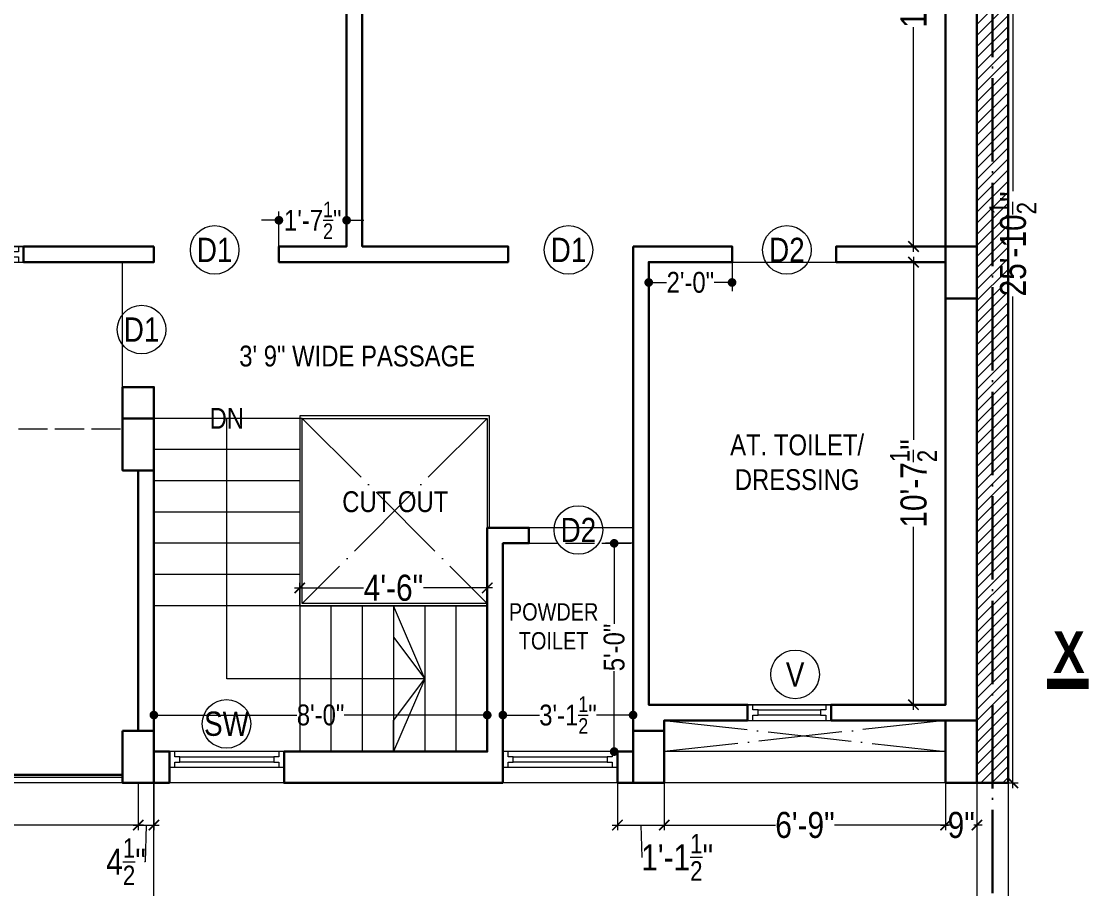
# Model space of a CAD drawing. Header units: millimetres. Extents: x 56222 to 162971, y -175692 to -121287.
# Drawn here: x 157058.3 to 157365.7, y -172642.1 to -172392.3 of the extents above; entities that cross this region are included whole.
import ezdxf

# ---------------------------------------------------------------- set-up
doc = ezdxf.new("R2010")
doc.units = ezdxf.units.MM
doc.header["$MEASUREMENT"] = 0
doc.header["$PDMODE"] = 35
doc.linetypes.add('ACAD_ISO02W100', pattern=[15, 12, -3])
doc.linetypes.add('ACAD_ISO04W100', pattern=[30, 24, -3, 0, -3])
doc.layers.get('Defpoints').update_dxf_attribs({"color": 220})
for name, color, linetype, lineweight in [('COLUMN', 1, 'Continuous', 30), ('FIRST FLOOR', 7, 'Continuous', 9), ('FIRST FLOOR ( DIM )', 250, 'Continuous', 9), ('FIRST FLOOR ( TEXT )', 7, 'Continuous', 9), ('FIRST FLOOR_( D - W & RAILING )', 251, 'Continuous', 9), ('FIRST FLOOR_( STAIR )', 251, 'Continuous', 9), ('GROUND FLOOR', 7, 'Continuous', 9), ('GROUND FLOOR  ( HATCH )', 251, 'Continuous', 9), ('GROUND FLOOR ( DW_RAIL )', 7, 'Continuous', 9), ('SECOND FLOOR', 7, 'Continuous', 9), ('SECOND FLOOR  ( PLINE )', 251, 'Continuous', 30), ('SECOND FLOOR ( DIM )', 7, 'Continuous', 9), ('SECOND FLOOR ( DW_RAIL )', 7, 'Continuous', 9), ('SECOND FLOOR ( PLine )', 7, 'Continuous', 30), ('SECOND FLOOR ( TEXT )', 7, 'Continuous', 9), ('SECTION', 7, 'Continuous', 9), ('X_PLOT', 1, 'Continuous', 9)]:
    doc.layers.add(name, color=color, linetype=linetype, lineweight=lineweight)
doc.styles.add('Cn BT~6', font='swissc.ttf', dxfattribs={"height": 6})
doc.styles.add("Cn_BT_0'-0", font='swissc.ttf')
doc.styles.add('Cn_BT_7', font='swissc.ttf', dxfattribs={"height": 7})
doc.styles.add('Cn_BT_7½', font='swissc.ttf', dxfattribs={"height": 7.5})
doc.styles.add('KATHA', font='swissc.ttf')
doc.dimstyles.new('Cn BT~6', dxfattribs={"dimtxt": 0.18, "dimasz": 2.5, "dimexe": 2.5, "dimexo": 0, "dimgap": 0.09, "dimtad": 0, "dimdec": 3, "dimzin": 3, "dimdsep": 46, "dimlunit": 4, "dimtxsty": 'Cn BT~6', "dimblk": 'DOT', "dimcen": 0.09, "dimdle": 2, "dimclrd": 250, "dimclre": 250, "dimclrt": 5, "dimadec": 0, "dimazin": 0, "dimtfac": 0.75, "dimtdec": 3, "dimtofl": 0, "dimtmove": 0, "dimatfit": 3, "dimfxl": 1, "dimtolj": 1, "dimtzin": 0, "dimlwd": 15, "dimlwe": 15, "dimarcsym": 0})
doc.dimstyles.new('Cn_BT_7½', dxfattribs={"dimtxt": 9, "dimasz": 3, "dimexe": 1.5, "dimexo": 0, "dimgap": 0.09, "dimtad": 0, "dimdec": 3, "dimzin": 3, "dimdsep": 46, "dimlunit": 4, "dimtxsty": 'Cn_BT_7½', "dimblk": 'ARCHTICK', "dimcen": 0.09, "dimdle": 1.5, "dimclrd": 251, "dimclre": 251, "dimclrt": 14, "dimadec": 0, "dimazin": 0, "dimtfac": 0.75, "dimtdec": 3, "dimtofl": 0, "dimtmove": 0, "dimatfit": 3, "dimfxl": 0, "dimtolj": 1, "dimtzin": 0, "dimlwd": 15, "dimlwe": 15, "dimarcsym": 0})

# ---------------------------------------------------------------- blocks, each defined once
blk = doc.blocks.new('_ArchTick')
at = {"color": 0, "linetype": 'ByBlock', "const_width": 0.15}
blk.add_lwpolyline([(-0.5, -0.5), (0.5, 0.5)], dxfattribs=at)
blk = doc.blocks.new('*D249')
at = {"layer": 'Defpoints', "color": 0, "transparency": 16777216}
for p in [(157333.47, -172301.12), (157328.97, -172611.62), (157343.86, -172611.62)]:
    blk.add_point(p, dxfattribs=at)
at = {"layer": 'SECOND FLOOR ( DIM )', "color": 251, "lineweight": 15, "transparency": 16777216}
for p, q in [((157343.86, -172299.62), (157343.86, -172441.21)), ((157333.47, -172301.12), (157345.36, -172301.12)), ((157343.86, -172613.12), (157343.86, -172471.52)), ((157328.97, -172611.62), (157345.36, -172611.62))]:
    blk.add_line(p, q, dxfattribs=at)
at = {"layer": 'SECOND FLOOR ( DIM )', "color": 251, "lineweight": 15, "transparency": 16777216, "xscale": 3, "yscale": 3, "zscale": 3}
for p, rotation in [((157343.86, -172301.12), 90), ((157343.86, -172611.62), 270)]:
    blk.add_blockref('_ArchTick', p, dxfattribs=dict(at, rotation=rotation))
at = {"layer": 'SECOND FLOOR ( DIM )', "color": 14, "transparency": 16777216, "insert": (157343.86, -172456.37), "char_height": 7.5, "attachment_point": 5, "rotation": 90, "style": 'Cn_BT_7½'}
blk.add_mtext('\\A1;25\'-10{\\H0.750000x;\\S1/2;}"', dxfattribs=at)
blk = doc.blocks.new('*D248')
at = {"layer": 'Defpoints', "color": 0, "transparency": 16777216}
for p in [(157324.47, -172461.62), (157315.23, -172589.12), (157324.47, -172589.12)]:
    blk.add_point(p, dxfattribs=at)
at = {"layer": 'SECOND FLOOR ( DIM )', "color": 251, "lineweight": 15, "transparency": 16777216}
for p, q in [((157315.23, -172460.12), (157315.23, -172512.83)), ((157324.47, -172461.62), (157313.73, -172461.62)), ((157315.23, -172590.62), (157315.23, -172537.9)), ((157324.47, -172589.12), (157313.73, -172589.12))]:
    blk.add_line(p, q, dxfattribs=at)
at = {"layer": 'SECOND FLOOR ( DIM )', "color": 251, "lineweight": 15, "transparency": 16777216, "xscale": 3, "yscale": 3, "zscale": 3}
for p, rotation in [((157315.23, -172461.62), 90), ((157315.23, -172589.12), 270)]:
    blk.add_blockref('_ArchTick', p, dxfattribs=dict(at, rotation=rotation))
at = {"layer": 'SECOND FLOOR ( DIM )', "color": 14, "transparency": 16777216, "insert": (157315.23, -172525.37), "char_height": 7.5, "attachment_point": 5, "rotation": 90, "style": 'Cn_BT_7½'}
blk.add_mtext('\\A1;10\'-7{\\H0.750000x;\\S1/2;}"', dxfattribs=at)
blk = doc.blocks.new('*D247')
at = {"layer": 'Defpoints', "color": 0, "transparency": 16777216}
for p in [(157324.47, -172305.62), (157315.23, -172457.12), (157324.47, -172457.12)]:
    blk.add_point(p, dxfattribs=at)
at = {"layer": 'SECOND FLOOR ( DIM )', "color": 251, "lineweight": 15, "transparency": 16777216}
for p, q in [((157324.47, -172305.62), (157313.73, -172305.62)), ((157315.23, -172304.12), (157315.23, -172368.83)), ((157315.23, -172458.62), (157315.23, -172393.9)), ((157324.47, -172457.12), (157313.73, -172457.12))]:
    blk.add_line(p, q, dxfattribs=at)
at = {"layer": 'SECOND FLOOR ( DIM )', "color": 251, "lineweight": 15, "transparency": 16777216, "xscale": 3, "yscale": 3, "zscale": 3}
for p, rotation in [((157315.23, -172305.62), 90), ((157315.23, -172457.12), 270)]:
    blk.add_blockref('_ArchTick', p, dxfattribs=dict(at, rotation=rotation))
at = {"layer": 'SECOND FLOOR ( DIM )', "color": 14, "transparency": 16777216, "insert": (157315.23, -172381.37), "char_height": 7.5, "attachment_point": 5, "rotation": 90, "style": 'Cn_BT_7½'}
blk.add_mtext('\\A1;12\'-7{\\H0.750000x;\\S1/2;}"', dxfattribs=at)
blk = doc.blocks.new('_Dot')
at = {"color": 0, "linetype": 'ByBlock', "lineweight": -2}
blk.add_line((-0.5, 0), (-1, 0), dxfattribs=at)
at = {"color": 0, "linetype": 'ByBlock', "const_width": 0.5}
blk.add_lwpolyline([(-0.25, 0, 1), (0.25, 0, 1)], format="xyb", close=True, dxfattribs=at)
blk = doc.blocks.new('*D243')
at = {"layer": 'Defpoints', "color": 0, "transparency": 16777216}
for p in [(157096.47, -172584.62), (157192.47, -172584.62), (157192.47, -172592.09)]:
    blk.add_point(p, dxfattribs=at)
at = {"layer": 'SECOND FLOOR ( DIM )', "color": 250, "lineweight": 15, "transparency": 16777216}
for p, q in [((157096.47, -172584.62), (157096.47, -172594.59)), ((157192.47, -172584.62), (157192.47, -172594.59)), ((157098.97, -172592.09), (157137.63, -172592.09)), ((157189.97, -172592.09), (157151.31, -172592.09))]:
    blk.add_line(p, q, dxfattribs=at)
at = {"layer": 'SECOND FLOOR ( DIM )', "color": 250, "lineweight": 15, "transparency": 16777216, "xscale": 2.5, "yscale": 2.5, "zscale": 2.5, "rotation": 180}
blk.add_blockref('_Dot', (157096.47, -172592.09), dxfattribs=at)
at = {"layer": 'SECOND FLOOR ( DIM )', "color": 250, "lineweight": 15, "transparency": 16777216, "xscale": 2.5, "yscale": 2.5, "zscale": 2.5}
blk.add_blockref('_Dot', (157192.47, -172592.09), dxfattribs=at)
at = {"layer": 'SECOND FLOOR ( DIM )', "color": 5, "transparency": 16777216, "insert": (157144.47, -172592.09), "char_height": 6, "attachment_point": 5, "style": 'Cn BT~6'}
blk.add_mtext('\\A1;8\'-0"', dxfattribs=at)
blk = doc.blocks.new('*D242')
at = {"layer": 'Defpoints', "color": 0, "transparency": 16777216}
for p in [(157192.47, -172555.47), (157138.47, -172560.62), (157192.47, -172560.62)]:
    blk.add_point(p, dxfattribs=at)
at = {"layer": 'SECOND FLOOR ( DIM )', "color": 251, "lineweight": 15, "transparency": 16777216}
for p, q in [((157136.97, -172555.47), (157156.87, -172555.47)), ((157138.47, -172560.62), (157138.47, -172553.97)), ((157193.97, -172555.47), (157174.07, -172555.47)), ((157192.47, -172560.62), (157192.47, -172553.97))]:
    blk.add_line(p, q, dxfattribs=at)
at = {"layer": 'SECOND FLOOR ( DIM )', "color": 251, "lineweight": 15, "transparency": 16777216, "xscale": 3, "yscale": 3, "zscale": 3, "rotation": 180}
blk.add_blockref('_ArchTick', (157138.47, -172555.47), dxfattribs=at)
at = {"layer": 'SECOND FLOOR ( DIM )', "color": 251, "lineweight": 15, "transparency": 16777216, "xscale": 3, "yscale": 3, "zscale": 3}
blk.add_blockref('_ArchTick', (157192.47, -172555.47), dxfattribs=at)
at = {"layer": 'SECOND FLOOR ( DIM )', "color": 14, "transparency": 16777216, "insert": (157165.47, -172555.47), "char_height": 7.5, "attachment_point": 5, "style": 'Cn_BT_7½'}
blk.add_mtext('\\A1;4\'-6"', dxfattribs=at)
blk = doc.blocks.new('*D241')
at = {"layer": 'Defpoints', "color": 0, "transparency": 16777216}
for p in [(156941.97, -172611.62), (157091.97, -172611.62), (157091.97, -172623.79)]:
    blk.add_point(p, dxfattribs=at)
at = {"layer": 'SECOND FLOOR ( DIM )', "color": 251, "lineweight": 15, "transparency": 16777216}
for p, q in [((156941.97, -172611.62), (156941.97, -172625.29)), ((157091.97, -172611.62), (157091.97, -172625.29)), ((156940.47, -172623.79), (157006.11, -172623.79)), ((157093.47, -172623.79), (157027.83, -172623.79))]:
    blk.add_line(p, q, dxfattribs=at)
at = {"layer": 'SECOND FLOOR ( DIM )', "color": 251, "lineweight": 15, "transparency": 16777216, "xscale": 3, "yscale": 3, "zscale": 3, "rotation": 180}
blk.add_blockref('_ArchTick', (156941.97, -172623.79), dxfattribs=at)
at = {"layer": 'SECOND FLOOR ( DIM )', "color": 251, "lineweight": 15, "transparency": 16777216, "xscale": 3, "yscale": 3, "zscale": 3}
blk.add_blockref('_ArchTick', (157091.97, -172623.79), dxfattribs=at)
at = {"layer": 'SECOND FLOOR ( DIM )', "color": 14, "transparency": 16777216, "insert": (157016.97, -172623.79), "char_height": 7.5, "attachment_point": 5, "style": 'Cn_BT_7½'}
blk.add_mtext('\\A1;12\'-6"', dxfattribs=at)
blk = doc.blocks.new('*D240')
at = {"layer": 'Defpoints', "color": 0, "transparency": 16777216}
for p in [(157091.97, -172611.62), (157096.47, -172611.62), (157096.47, -172623.79)]:
    blk.add_point(p, dxfattribs=at)
at = {"layer": 'SECOND FLOOR ( DIM )', "color": 251, "lineweight": 15, "transparency": 16777216}
for p, q in [((157091.97, -172611.62), (157091.97, -172625.29)), ((157096.47, -172611.62), (157096.47, -172625.29)), ((157090.47, -172623.79), (157097.97, -172623.79)), ((157094.22, -172623.79), (157093.99, -172634.34)), ((157093.99, -172634.34), (157093.81, -172634.34))]:
    blk.add_line(p, q, dxfattribs=at)
at = {"layer": 'SECOND FLOOR ( DIM )', "color": 251, "lineweight": 15, "transparency": 16777216, "xscale": 3, "yscale": 3, "zscale": 3, "rotation": 180}
blk.add_blockref('_ArchTick', (157091.97, -172623.79), dxfattribs=at)
at = {"layer": 'SECOND FLOOR ( DIM )', "color": 251, "lineweight": 15, "transparency": 16777216, "xscale": 3, "yscale": 3, "zscale": 3}
blk.add_blockref('_ArchTick', (157096.47, -172623.79), dxfattribs=at)
at = {"layer": 'SECOND FLOOR ( DIM )', "color": 14, "transparency": 16777216, "insert": (157088.45, -172634.34), "char_height": 7.5, "attachment_point": 5, "style": 'Cn_BT_7½'}
blk.add_mtext('\\A1;4{\\H0.750000x;\\S1/2;}"', dxfattribs=at)
blk = doc.blocks.new('*D239')
at = {"layer": 'Defpoints', "color": 0, "transparency": 16777216}
for p in [(157229.97, -172611.62), (157243.47, -172611.62), (157243.47, -172623.79)]:
    blk.add_point(p, dxfattribs=at)
at = {"layer": 'SECOND FLOOR ( DIM )', "color": 251, "lineweight": 15, "transparency": 16777216}
for p, q in [((157229.97, -172611.62), (157229.97, -172625.29)), ((157243.47, -172611.62), (157243.47, -172625.29)), ((157228.47, -172623.79), (157244.97, -172623.79)), ((157236.72, -172623.79), (157236.95, -172633.07)), ((157236.95, -172633.07), (157237.13, -172633.07))]:
    blk.add_line(p, q, dxfattribs=at)
at = {"layer": 'SECOND FLOOR ( DIM )', "color": 251, "lineweight": 15, "transparency": 16777216, "xscale": 3, "yscale": 3, "zscale": 3, "rotation": 180}
blk.add_blockref('_ArchTick', (157229.97, -172623.79), dxfattribs=at)
at = {"layer": 'SECOND FLOOR ( DIM )', "color": 251, "lineweight": 15, "transparency": 16777216, "xscale": 3, "yscale": 3, "zscale": 3}
blk.add_blockref('_ArchTick', (157243.47, -172623.79), dxfattribs=at)
at = {"layer": 'SECOND FLOOR ( DIM )', "color": 14, "transparency": 16777216, "insert": (157247.18, -172633.07), "char_height": 7.5, "attachment_point": 5, "style": 'Cn_BT_7½'}
blk.add_mtext('\\A1;1\'-1{\\H0.750000x;\\S1/2;}"', dxfattribs=at)
blk = doc.blocks.new('*D238')
at = {"layer": 'Defpoints', "color": 0, "transparency": 16777216}
for p in [(157243.47, -172611.62), (157324.47, -172611.62), (157324.47, -172623.79)]:
    blk.add_point(p, dxfattribs=at)
at = {"layer": 'SECOND FLOOR ( DIM )', "color": 251, "lineweight": 15, "transparency": 16777216}
for p, q in [((157243.47, -172611.62), (157243.47, -172625.29)), ((157324.47, -172611.62), (157324.47, -172625.29)), ((157241.97, -172623.79), (157275.45, -172623.79)), ((157325.97, -172623.79), (157292.49, -172623.79))]:
    blk.add_line(p, q, dxfattribs=at)
at = {"layer": 'SECOND FLOOR ( DIM )', "color": 251, "lineweight": 15, "transparency": 16777216, "xscale": 3, "yscale": 3, "zscale": 3, "rotation": 180}
blk.add_blockref('_ArchTick', (157243.47, -172623.79), dxfattribs=at)
at = {"layer": 'SECOND FLOOR ( DIM )', "color": 251, "lineweight": 15, "transparency": 16777216, "xscale": 3, "yscale": 3, "zscale": 3}
blk.add_blockref('_ArchTick', (157324.47, -172623.79), dxfattribs=at)
at = {"layer": 'SECOND FLOOR ( DIM )', "color": 14, "transparency": 16777216, "insert": (157283.97, -172623.79), "char_height": 7.5, "attachment_point": 5, "style": 'Cn_BT_7½'}
blk.add_mtext('\\A1;6\'-9"', dxfattribs=at)
blk = doc.blocks.new('*D237')
at = {"layer": 'Defpoints', "color": 0, "transparency": 16777216}
for p in [(157324.47, -172611.62), (157333.47, -172611.62), (157333.47, -172623.79)]:
    blk.add_point(p, dxfattribs=at)
at = {"layer": 'SECOND FLOOR ( DIM )', "color": 251, "lineweight": 15, "transparency": 16777216}
for p, q in [((157324.47, -172611.62), (157324.47, -172625.29)), ((157333.47, -172611.62), (157333.47, -172625.29)), ((157322.97, -172623.79), (157325.31, -172623.79)), ((157334.97, -172623.79), (157332.62, -172623.79))]:
    blk.add_line(p, q, dxfattribs=at)
at = {"layer": 'SECOND FLOOR ( DIM )', "color": 251, "lineweight": 15, "transparency": 16777216, "xscale": 3, "yscale": 3, "zscale": 3, "rotation": 180}
blk.add_blockref('_ArchTick', (157324.47, -172623.79), dxfattribs=at)
at = {"layer": 'SECOND FLOOR ( DIM )', "color": 251, "lineweight": 15, "transparency": 16777216, "xscale": 3, "yscale": 3, "zscale": 3}
blk.add_blockref('_ArchTick', (157333.47, -172623.79), dxfattribs=at)
at = {"layer": 'SECOND FLOOR ( DIM )', "color": 14, "transparency": 16777216, "insert": (157328.97, -172623.79), "char_height": 7.5, "attachment_point": 5, "style": 'Cn_BT_7½'}
blk.add_mtext('\\A1;9"', dxfattribs=at)
blk = doc.blocks.new('*D235')
at = {"layer": 'Defpoints', "color": 0, "transparency": 16777216}
for p in [(157132.47, -172449.57), (157132.47, -172457.12), (157151.97, -172457.12)]:
    blk.add_point(p, dxfattribs=at)
at = {"layer": 'SECOND FLOOR ( DIM )', "color": 250, "lineweight": 15, "transparency": 16777216}
for p, q in [((157132.47, -172457.12), (157132.47, -172447.07)), ((157151.97, -172457.12), (157151.97, -172447.07)), ((157129.97, -172449.57), (157127.47, -172449.57)), ((157154.47, -172449.57), (157156.97, -172449.57))]:
    blk.add_line(p, q, dxfattribs=at)
at = {"layer": 'SECOND FLOOR ( DIM )', "color": 250, "lineweight": 15, "transparency": 16777216, "xscale": 2.5, "yscale": 2.5, "zscale": 2.5}
blk.add_blockref('_Dot', (157132.47, -172449.57), dxfattribs=at)
at = {"layer": 'SECOND FLOOR ( DIM )', "color": 250, "lineweight": 15, "transparency": 16777216, "xscale": 2.5, "yscale": 2.5, "zscale": 2.5, "rotation": 180}
blk.add_blockref('_Dot', (157151.97, -172449.57), dxfattribs=at)
at = {"layer": 'SECOND FLOOR ( DIM )', "color": 5, "transparency": 16777216, "insert": (157142.22, -172449.57), "char_height": 6, "attachment_point": 5, "style": 'Cn BT~6'}
blk.add_mtext('\\A1;1\'-7{\\H0.750000x;\\S1/2;}"', dxfattribs=at)
blk = doc.blocks.new('*D234')
at = {"layer": 'Defpoints', "color": 0, "transparency": 16777216}
for p in [(157196.97, -172584.62), (157234.47, -172584.62), (157234.47, -172592.09)]:
    blk.add_point(p, dxfattribs=at)
at = {"layer": 'SECOND FLOOR ( DIM )', "color": 250, "lineweight": 15, "transparency": 16777216}
for p, q in [((157196.97, -172584.62), (157196.97, -172594.59)), ((157234.47, -172584.62), (157234.47, -172594.59)), ((157199.47, -172592.09), (157207.52, -172592.09)), ((157231.97, -172592.09), (157223.92, -172592.09))]:
    blk.add_line(p, q, dxfattribs=at)
at = {"layer": 'SECOND FLOOR ( DIM )', "color": 250, "lineweight": 15, "transparency": 16777216, "xscale": 2.5, "yscale": 2.5, "zscale": 2.5, "rotation": 180}
blk.add_blockref('_Dot', (157196.97, -172592.09), dxfattribs=at)
at = {"layer": 'SECOND FLOOR ( DIM )', "color": 250, "lineweight": 15, "transparency": 16777216, "xscale": 2.5, "yscale": 2.5, "zscale": 2.5}
blk.add_blockref('_Dot', (157234.47, -172592.09), dxfattribs=at)
at = {"layer": 'SECOND FLOOR ( DIM )', "color": 5, "transparency": 16777216, "insert": (157215.72, -172592.09), "char_height": 6, "attachment_point": 5, "style": 'Cn BT~6'}
blk.add_mtext('\\A1;3\'-1{\\H0.750000x;\\S1/2;}"', dxfattribs=at)
blk = doc.blocks.new('*D233')
at = {"layer": 'Defpoints', "color": 0, "transparency": 16777216}
for p in [(157229.03, -172542.62), (157234.47, -172542.62), (157234.47, -172602.62)]:
    blk.add_point(p, dxfattribs=at)
at = {"layer": 'SECOND FLOOR ( DIM )', "color": 250, "lineweight": 15, "transparency": 16777216}
for p, q in [((157234.47, -172542.62), (157226.53, -172542.62)), ((157229.03, -172545.12), (157229.03, -172565.77)), ((157229.03, -172600.12), (157229.03, -172579.47)), ((157234.47, -172602.62), (157226.53, -172602.62))]:
    blk.add_line(p, q, dxfattribs=at)
at = {"layer": 'SECOND FLOOR ( DIM )', "color": 250, "lineweight": 15, "transparency": 16777216, "xscale": 2.5, "yscale": 2.5, "zscale": 2.5}
for p, rotation in [((157229.03, -172542.62), 90), ((157229.03, -172602.62), 270)]:
    blk.add_blockref('_Dot', p, dxfattribs=dict(at, rotation=rotation))
at = {"layer": 'SECOND FLOOR ( DIM )', "color": 5, "transparency": 16777216, "insert": (157229.03, -172572.62), "char_height": 6, "attachment_point": 5, "rotation": 90, "style": 'Cn BT~6'}
blk.add_mtext('\\A1;5\'-0"', dxfattribs=at)
blk = doc.blocks.new('*D231')
at = {"layer": 'Defpoints', "color": 0, "transparency": 16777216}
for p in [(157238.97, -172461.62), (157262.97, -172461.62), (157262.97, -172467.48)]:
    blk.add_point(p, dxfattribs=at)
at = {"layer": 'SECOND FLOOR ( DIM )', "color": 250, "lineweight": 15, "transparency": 16777216}
for p, q in [((157238.97, -172461.62), (157238.97, -172469.98)), ((157262.97, -172461.62), (157262.97, -172469.98)), ((157241.47, -172467.48), (157244.14, -172467.48)), ((157260.47, -172467.48), (157257.8, -172467.48))]:
    blk.add_line(p, q, dxfattribs=at)
at = {"layer": 'SECOND FLOOR ( DIM )', "color": 250, "lineweight": 15, "transparency": 16777216, "xscale": 2.5, "yscale": 2.5, "zscale": 2.5, "rotation": 180}
blk.add_blockref('_Dot', (157238.97, -172467.48), dxfattribs=at)
at = {"layer": 'SECOND FLOOR ( DIM )', "color": 250, "lineweight": 15, "transparency": 16777216, "xscale": 2.5, "yscale": 2.5, "zscale": 2.5}
blk.add_blockref('_Dot', (157262.97, -172467.48), dxfattribs=at)
at = {"layer": 'SECOND FLOOR ( DIM )', "color": 5, "transparency": 16777216, "insert": (157250.97, -172467.48), "char_height": 6, "attachment_point": 5, "style": 'Cn BT~6'}
blk.add_mtext('\\A1;2\'-0"', dxfattribs=at)

msp = doc.modelspace()

# ---------------------------------------------------------------- hatches: boundary and pattern name
at = {"layer": 'GROUND FLOOR  ( HATCH )'}
h = msp.add_hatch(dxfattribs=at)
h.set_pattern_fill('ANSI31', color=6, scale=18, style=0)
h.set_pattern_definition([(45, (40801.7837, -9992.4438), (-1.590990258, 1.590990258), [])])
h.paths.add_polyline_path([(157342.46966, -172268.11814), (157333.46967, -172268.11814), (157333.46967, -172611.61815), (157342.46966, -172611.61815)])

# ---------------------------------------------------------------- linework, layer by layer
at = {"layer": 'COLUMN'}
for points in [[(157324.46966, -172457.11814), (157333.46966, -172457.11814), (157333.46966, -172472.11814), (157324.46966, -172472.11814)], [(157087.46967, -172506.61814), (157096.46967, -172506.61814), (157096.46967, -172521.61814), (157087.46967, -172521.61814)], [(157324.46967, -172593.61814), (157333.46967, -172593.61814), (157333.46967, -172611.61814), (157324.46967, -172611.61814)], [(157087.46967, -172596.61814), (157096.46967, -172596.61814), (157096.46967, -172611.61814), (157087.46967, -172611.61814)], [(157234.46967, -172596.61815), (157243.46967, -172596.61815), (157243.46967, -172611.61814), (157234.46967, -172611.61814)]]:
    msp.add_lwpolyline(points, close=True, dxfattribs=at)
at = {"layer": 'FIRST FLOOR', "color": 1}
msp.add_line((157133.96967, -172602.61814), (157133.96967, -172611.61814), dxfattribs=at)
at = {"layer": 'FIRST FLOOR ( DIM )', "color": 1}
msp.add_lwpolyline([(156932.96967, -172301.11814), (156928.46967, -172301.11814), (156928.46967, -172647.61814), (157096.46967, -172647.61814), (157096.46967, -172611.61814)], dxfattribs=at)
at = {"layer": 'FIRST FLOOR ( DIM )', "color": 5}
for centre in [(157113.96903, -172458.10231), (157215.87769, -172458.10231), (157278.76184, -172458.10231), (157092.92708, -172481.05285), (157218.72131, -172538.78719), (157281.14277, -172580.37337), (157117.38679, -172594.62806)]:
    msp.add_circle(centre, 7, dxfattribs=at)
at = {"layer": 'FIRST FLOOR_( D - W & RAILING )', "color": 32}
msp.add_lwpolyline([(156941.96967, -172610.11814), (156941.96967, -172609.11814), (157087.46967, -172609.11814), (157087.46967, -172610.11814), (156941.96967, -172610.11814), (156941.96967, -172609.41814), (157087.46967, -172609.41814), (157087.46967, -172610.11814)], close=True, dxfattribs=at)
at = {"layer": 'FIRST FLOOR_( STAIR )'}
for p, q in [((157138.46967, -172506.61814), (157096.46967, -172506.61814)), ((157138.46967, -172506.61814), (157138.46967, -172602.61814)), ((157138.46967, -172515.61814), (157096.46967, -172515.61814)), ((157138.46967, -172524.61814), (157096.46967, -172524.61814)), ((157138.46967, -172533.61814), (157096.46967, -172533.61814)), ((157138.46967, -172542.61814), (157096.46967, -172542.61814)), ((157138.46967, -172551.61814), (157096.46967, -172551.61814)), ((157192.46967, -172560.61814), (157096.46967, -172560.61814)), ((157147.46967, -172560.61814), (157147.46967, -172602.61814)), ((157156.46967, -172560.61814), (157156.46967, -172602.61814)), ((157165.46967, -172560.61814), (157165.46967, -172602.61814)), ((157174.46967, -172560.61814), (157174.46967, -172602.61814)), ((157183.46967, -172560.61814), (157183.46967, -172602.61814))]:
    msp.add_line(p, q, dxfattribs=at)
msp.add_lwpolyline([(157174.46967, -172581.61814), (157165.46967, -172560.61814), (157165.46967, -172569.61814), (157174.46967, -172581.61814), (157165.46967, -172602.61814), (157165.46967, -172593.61814), (157174.46967, -172581.61814), (157117.46967, -172581.61814), (157117.46967, -172506.61814)], dxfattribs=at)
at = {"layer": 'GROUND FLOOR'}
for p, q in [((157333.46966, -172228.06928), (157333.46966, -172749.00209)), ((157342.46967, -172228.06928), (157342.46967, -172749.00209)), ((157267.46967, -172589.11814), (157267.46967, -172593.61814)), ((157291.46967, -172589.11814), (157291.46967, -172593.61814))]:
    msp.add_line(p, q, dxfattribs=at)
at = {"layer": 'GROUND FLOOR', "color": 1, "linetype": 'ACAD_ISO04W100'}
msp.add_line((157337.96967, -172228.06928), (157337.96967, -172611.61814), dxfattribs=at)
at = {"layer": 'GROUND FLOOR', "color": 6, "lineweight": 30}
msp.add_lwpolyline([(157342.46966, -172268.11814), (157333.46967, -172268.11814), (157333.46967, -172611.61815), (157342.46966, -172611.61815)], close=True, dxfattribs=at)
at = {"layer": 'GROUND FLOOR ( DW_RAIL )'}
for points in [[(157291.46967, -172589.11814), (157289.96967, -172589.11814), (157289.96967, -172590.61814), (157288.46967, -172590.61814), (157288.46967, -172592.11814), (157270.46967, -172592.11814), (157270.46967, -172590.61814), (157268.96967, -172590.61814), (157268.96967, -172589.11814), (157267.46967, -172589.11814), (157267.46967, -172593.61814), (157268.96967, -172593.61814), (157268.96967, -172592.11814), (157270.46967, -172592.11814), (157270.46967, -172590.61814), (157288.46967, -172590.61814), (157288.46967, -172592.11814), (157289.96967, -172592.11814), (157289.96967, -172593.61814), (157291.46967, -172593.61814), (157291.46967, -172589.11814), (157267.46967, -172589.11814), (157267.46967, -172593.61814), (157291.46967, -172593.61814)], [(157133.96967, -172602.61814), (157132.46967, -172602.61814), (157132.46967, -172604.11814), (157130.96967, -172604.11814), (157130.96967, -172605.61814), (157103.96967, -172605.61814), (157103.96967, -172604.11814), (157102.46967, -172604.11814), (157102.46967, -172602.61814), (157100.96967, -172602.61814), (157100.96967, -172607.11814), (157102.46967, -172607.11814), (157102.46967, -172605.61814), (157103.96967, -172605.61814), (157103.96967, -172604.11814), (157130.96967, -172604.11814), (157130.96967, -172605.61814), (157132.46967, -172605.61814), (157132.46967, -172607.11814), (157133.96967, -172607.11814), (157133.96967, -172602.61814), (157100.96967, -172602.61814), (157100.96967, -172607.11814), (157133.96967, -172607.11814)], [(157229.96967, -172602.61814), (157228.46967, -172602.61814), (157228.46967, -172604.11814), (157226.96967, -172604.11814), (157226.96967, -172605.61814), (157199.96967, -172605.61814), (157199.96967, -172604.11814), (157198.46967, -172604.11814), (157198.46967, -172602.61814), (157196.96967, -172602.61814), (157196.96967, -172607.11814), (157198.46967, -172607.11814), (157198.46967, -172605.61814), (157199.96967, -172605.61814), (157199.96967, -172604.11814), (157226.96967, -172604.11814), (157226.96967, -172605.61814), (157228.46967, -172605.61814), (157228.46967, -172607.11814), (157229.96967, -172607.11814), (157229.96967, -172602.61814), (157196.96967, -172602.61814), (157196.96967, -172607.11814), (157229.96967, -172607.11814)]]:
    msp.add_lwpolyline(points, close=True, dxfattribs=at)
at = {"layer": 'SECOND FLOOR'}
for p, q in [((157151.96967, -172305.61814), (157151.96967, -172457.11814)), ((157156.46967, -172457.11814), (157156.46967, -172305.61814)), ((157324.46967, -172305.61814), (157324.46967, -172457.11814)), ((156941.96967, -172457.11814), (157096.46967, -172457.11814)), ((157058.96967, -172461.61814), (157058.96967, -172457.11814)), ((157096.46967, -172461.61814), (157096.46967, -172457.11814)), ((157096.46967, -172457.11814), (157096.46967, -172461.61814)), ((157132.46967, -172457.11814), (157132.46967, -172461.61814)), ((157132.46967, -172457.11814), (157151.96967, -172457.11814)), ((157156.46967, -172457.11814), (157198.46967, -172457.11814)), ((157198.46967, -172457.11814), (157198.46967, -172461.61814)), ((157234.46967, -172457.11814), (157234.46967, -172611.61814)), ((157234.46967, -172457.11814), (157262.96967, -172457.11814)), ((157262.96967, -172457.11814), (157262.96967, -172461.61814)), ((157292.96967, -172457.11814), (157324.46967, -172457.11814)), ((157292.96967, -172457.11814), (157292.96967, -172461.61814)), ((156941.96967, -172461.61814), (157096.46967, -172461.61814)), ((157087.46967, -172509.61814), (157087.46967, -172461.61814)), ((157132.46967, -172461.61814), (157198.46967, -172461.61814)), ((157238.96967, -172461.61814), (157238.96967, -172589.11814)), ((157238.96967, -172461.61814), (157324.46967, -172461.61814)), ((157324.46967, -172461.61814), (157324.46967, -172589.11814)), ((157087.19726, -172497.61814), (157096.46967, -172497.61814)), ((157096.46967, -172611.61814), (157096.46967, -172497.61814)), ((157091.96967, -172596.61814), (157091.96967, -172521.61814)), ((157192.46967, -172538.11814), (157192.46967, -172602.61814)), ((157234.46967, -172538.11814), (157192.46967, -172538.11814)), ((157204.46967, -172538.11814), (157204.46967, -172542.61814)), ((157204.46967, -172542.61814), (157196.96967, -172542.61814)), ((157196.96967, -172542.61814), (157196.96967, -172611.61814)), ((157238.96967, -172589.11814), (157324.46967, -172589.11814)), ((157243.46967, -172593.61814), (157324.46967, -172593.61814)), ((157324.46967, -172593.61814), (157324.46967, -172611.61814)), ((157192.46967, -172602.61814), (157096.46967, -172602.61814)), ((157100.96967, -172611.61814), (157100.96967, -172602.61814)), ((157133.96967, -172611.61814), (157133.96967, -172602.61814)), ((157234.46967, -172602.61814), (157196.96967, -172602.61814)), ((157229.96967, -172602.61814), (157229.96967, -172611.61814)), ((157324.46967, -172602.61814), (157243.46967, -172602.61814)), ((157333.46967, -172611.61814), (156932.96967, -172611.61814))]:
    msp.add_line(p, q, dxfattribs=at)
at = {"layer": 'SECOND FLOOR', "color": 1, "linetype": 'ACAD_ISO04W100'}
for p, q in [((157139.16967, -172506.61814), (157192.46967, -172559.91814)), ((157192.46967, -172506.61814), (157139.16967, -172559.91814)), ((157243.46967, -172593.61814), (157324.46967, -172602.61814)), ((157324.46967, -172593.61814), (157243.46967, -172602.61814))]:
    msp.add_line(p, q, dxfattribs=at)
at = {"layer": 'SECOND FLOOR', "linetype": 'ACAD_ISO02W100', "ltscale": 0.7}
msp.add_line((157204.46967, -172542.61814), (157234.46967, -172542.61814), dxfattribs=at)
at = {"layer": 'SECOND FLOOR', "color": 1, "linetype": 'ACAD_ISO02W100', "ltscale": 0.7}
msp.add_lwpolyline([(156941.96967, -172509.61814), (157087.46967, -172509.61814)], dxfattribs=at)
at = {"layer": 'SECOND FLOOR  ( PLINE )'}
for points in [[(157228.46967, -172301.11814), (157096.46967, -172301.11814), (157096.46967, -172305.61814), (157151.96967, -172305.61814), (157151.96967, -172457.11814), (157132.46967, -172457.11814), (157132.46967, -172461.61814), (157198.46967, -172461.61814), (157198.46967, -172457.11814), (157156.46967, -172457.11814), (157156.46967, -172305.61814), (157228.46967, -172305.61814)], [(157333.46967, -172301.11814), (157288.46967, -172301.11814), (157288.46967, -172305.61814), (157324.46967, -172305.61814), (157324.46967, -172457.11814), (157292.96967, -172457.11814), (157292.96967, -172461.61814), (157324.46967, -172461.61814), (157324.46967, -172589.11814), (157291.46967, -172589.11814), (157291.46967, -172593.61814), (157324.46967, -172593.61814), (157324.46967, -172611.61814), (157333.46967, -172611.61814)], [(157096.46967, -172457.11814), (157058.96967, -172457.11814), (157058.96967, -172461.61814), (157096.46967, -172461.61814)], [(157234.46967, -172457.11814), (157262.96967, -172457.11814), (157262.96967, -172461.61814), (157238.96967, -172461.61814), (157238.96967, -172589.11814), (157267.46967, -172589.11814), (157267.46967, -172593.61814), (157243.46967, -172593.61814), (157243.46967, -172596.61815), (157234.46967, -172596.61815)], [(157087.46967, -172506.61814), (157096.46967, -172506.61814), (157096.46967, -172497.61814), (157087.46967, -172497.61814)], [(157096.46967, -172521.61814), (157091.96967, -172521.61814), (157091.96967, -172596.61814), (157096.46967, -172596.61814)], [(157229.96967, -172611.61814), (157234.46967, -172611.61814), (157234.46967, -172602.61814), (157229.96967, -172602.61814)]]:
    msp.add_lwpolyline(points, close=True, dxfattribs=at)
at = {"layer": 'SECOND FLOOR ( DW_RAIL )'}
msp.add_lwpolyline([(157058.96967, -172457.11814), (157057.46967, -172457.11814), (157057.46967, -172458.61814), (157055.96967, -172458.61814), (157055.96967, -172460.11814), (156977.96967, -172460.11814), (156977.96967, -172458.61814), (156976.46967, -172458.61814), (156976.46967, -172457.11814), (156974.96967, -172457.11814), (156974.96967, -172461.61814), (156976.46967, -172461.61814), (156976.46967, -172460.11814), (156977.96967, -172460.11814), (156977.96967, -172458.61814), (157055.96967, -172458.61814), (157055.96967, -172460.11814), (157057.46967, -172460.11814), (157057.46967, -172461.61814), (157058.96967, -172461.61814), (157058.96967, -172457.11814), (156974.96967, -172457.11814), (156974.96967, -172461.61814), (157058.96967, -172461.61814)], close=True, dxfattribs=at)
at = {"layer": 'SECOND FLOOR ( DW_RAIL )', "color": 32}
for points in [[(157139.16967, -172506.61814), (157192.46967, -172506.61814), (157192.46967, -172538.11814), (157193.16967, -172538.11814), (157193.16967, -172505.91814), (157138.46967, -172505.91814), (157138.46967, -172560.61814), (157192.46967, -172560.61814), (157192.46967, -172559.91814), (157139.16967, -172559.91814), (157139.16967, -172506.61814)], [(157139.16967, -172506.61814), (157138.46967, -172506.61814), (157138.46967, -172560.61814), (157192.46967, -172560.61814), (157192.46967, -172559.91814), (157139.16967, -172559.91814), (157139.16967, -172506.61814)]]:
    msp.add_lwpolyline(points, dxfattribs=at)
at = {"layer": 'SECOND FLOOR ( PLine )'}
for points in [[(157196.96967, -172611.61814), (157133.96967, -172611.61814), (157133.96967, -172602.61814), (157192.46967, -172602.61814), (157192.46967, -172538.11814), (157204.46967, -172538.11814), (157204.46967, -172542.61814), (157196.96967, -172542.61814)], [(157100.96967, -172611.61814), (157096.46967, -172611.61814), (157096.46967, -172602.61814), (157100.96967, -172602.61814)]]:
    msp.add_lwpolyline(points, close=True, dxfattribs=at)
at = {"layer": 'SECTION', "color": 5}
for points in [[(157205.50667, -172677.71222, 12, 12, 0), (157208.50667, -172677.71222, 0, 0, 0), (157208.50667, -172249.21071, 12, 12, 0), (157205.50667, -172249.21071, 12, 12, 0)], [(156904.53923, -172581.61814, 12, 12, 0), (156904.53923, -172584.61814, 0, 0, 0), (157359.66844, -172584.61814, 12, 12, 0), (157359.66844, -172581.61814, 12, 12, 0)]]:
    msp.add_lwpolyline(points, format="xyseb", dxfattribs=at)
at = {"layer": 'X_PLOT', "linetype": 'ACAD_ISO04W100', "lineweight": 30}
msp.add_line((157337.96966, -172228.06928), (157337.96966, -172723.86814), dxfattribs=at)

# ---------------------------------------------------------------- texts
at = {"layer": 'FIRST FLOOR ( DIM )', "color": 5, "char_height": 7, "attachment_point": 5, "style": 'Cn_BT_7'}
for s, insert in [('D1', (157113.96903, -172458.10231)), ('D1', (157215.87769, -172458.10231)), ('D2', (157278.76184, -172458.10231)), ('D1', (157092.92708, -172481.05285)), ('D2', (157218.72131, -172538.78719)), ('V', (157281.14277, -172580.37337)), ('SW', (157117.38679, -172594.62806))]:
    msp.add_mtext(s, dxfattribs=dict(at, insert=insert))
at = {"layer": 'FIRST FLOOR ( TEXT )', "insert": (157117.46967, -172506.61814), "char_height": 6, "attachment_point": 5, "style": 'KATHA'}
msp.add_mtext('DN', dxfattribs=at)
at = {"layer": 'SECOND FLOOR ( TEXT )', "attachment_point": 5}
for s, insert, char_height, style in [('3\' 9" WIDE PASSAGE', (157155.0133, -172488.71705), 6, 'KATHA'), ('AT. TOILET/\\PDRESSING', (157281.70695, -172519.31247), 6, 'KATHA'), ('POWDER\\PTOILET', (157211.58868, -172566.57334), 5, "Cn_BT_0'-0")]:
    msp.add_mtext(s, dxfattribs=dict(at, insert=insert, char_height=char_height, style=style))
at = {"layer": 'SECOND FLOOR ( TEXT )', "color": 1, "insert": (157165.97868, -172530.67113), "char_height": 6, "attachment_point": 5, "style": "Cn_BT_0'-0"}
msp.add_mtext('CUT OUT', dxfattribs=at)
at = {"layer": 'SECTION', "color": 5, "insert": (157355.39208, -172579.97949), "char_height": 12, "attachment_point": 7, "line_spacing_factor": 1.157143, "style": "Cn_BT_0'-0"}
msp.add_mtext('{\\fSwis721 Cn BT|b1|i0|c0|p34;X}', dxfattribs=at)

# ---------------------------------------------------------------- dimensions: what is measured, and where the dimension line sits
at = {"layer": 'SECOND FLOOR ( DIM )'}
dim = msp.add_linear_dim(base=(157343.85801, -172611.61814), p1=(157333.46967, -172301.11814), p2=(157328.96967, -172611.61814), angle=90, dimstyle='Cn_BT_7½', override={"dimtmove": 1}, dxfattribs=at)
dim.commit()
dim.dimension.update_dxf_attribs({"geometry": '*D249', "text_midpoint": (157343.85801, -172456.36814)})
for base, p1, p2, dimstyle, picture, middle in [((157315.22517, -172457.11814), (157324.46967, -172305.61814), (157324.46967, -172457.11814), 'Cn_BT_7½', '*D247', (157315.22517, -172381.36814)), ((157315.22517, -172589.11814), (157324.46967, -172461.61814), (157324.46967, -172589.11814), 'Cn_BT_7½', '*D248', (157315.22517, -172525.36814)), ((157229.03339, -172542.61814), (157234.46967, -172602.61814), (157234.46967, -172542.61814), 'Cn BT~6', '*D233', (157229.03339, -172572.61814))]:
    dim = msp.add_linear_dim(base=base, p1=p1, p2=p2, angle=90, dimstyle=dimstyle, dxfattribs=at)
    dim.commit()
    dim.dimension.update_dxf_attribs({"geometry": picture, "text_midpoint": middle})
for base, p1, p2, dimstyle, picture, middle in [((157132.46967, -172449.56522), (157151.96967, -172457.11814), (157132.46967, -172457.11814), 'Cn BT~6', '*D235', (157142.21967, -172449.56522)), ((157262.96967, -172467.48336), (157238.96967, -172461.61814), (157262.96967, -172461.61814), 'Cn BT~6', '*D231', (157250.96967, -172467.48336)), ((157192.46967, -172555.47256), (157138.46967, -172560.61814), (157192.46967, -172560.61814), 'Cn_BT_7½', '*D242', (157165.46967, -172555.47256)), ((157192.46967, -172592.09243), (157096.46967, -172584.61814), (157192.46967, -172584.61814), 'Cn BT~6', '*D243', (157144.46967, -172592.09243)), ((157234.46967, -172592.09243), (157196.96967, -172584.61814), (157234.46967, -172584.61814), 'Cn BT~6', '*D234', (157215.71967, -172592.09243)), ((157091.96967, -172623.7906), (156941.96967, -172611.61814), (157091.96967, -172611.61814), 'Cn_BT_7½', '*D241', (157016.96967, -172623.7906))]:
    dim = msp.add_linear_dim(base=base, p1=p1, p2=p2, dimstyle=dimstyle, dxfattribs=at)
    dim.commit()
    dim.dimension.update_dxf_attribs({"geometry": picture, "text_midpoint": middle})
for base, p1, p2, picture, middle in [((157096.46967, -172623.7906), (157091.96967, -172611.61814), (157096.46967, -172611.61814), '*D240', (157093.72453, -172634.34378)), ((157243.46967, -172623.7906), (157229.96967, -172611.61814), (157243.46967, -172611.61814), '*D239', (157237.21585, -172633.07211))]:
    dim = msp.add_linear_dim(base=base, p1=p1, p2=p2, dimstyle='Cn_BT_7½', override={"dimtmove": 1}, dxfattribs=at)
    dim.commit()
    dim.dimension.update_dxf_attribs({"geometry": picture, "text_midpoint": middle, "dimtype": 160})
for base, p1, p2, picture, middle in [((157324.46967, -172623.7906), (157243.46967, -172611.61814), (157324.46967, -172611.61814), '*D238', (157283.96967, -172623.7906)), ((157333.46967, -172623.7906), (157324.46967, -172611.61814), (157333.46967, -172611.61814), '*D237', (157328.96967, -172623.7906))]:
    dim = msp.add_linear_dim(base=base, p1=p1, p2=p2, dimstyle='Cn_BT_7½', override={"dimtmove": 1}, dxfattribs=at)
    dim.commit()
    dim.dimension.update_dxf_attribs({"geometry": picture, "text_midpoint": middle})

doc.saveas('drawing.dxf')
